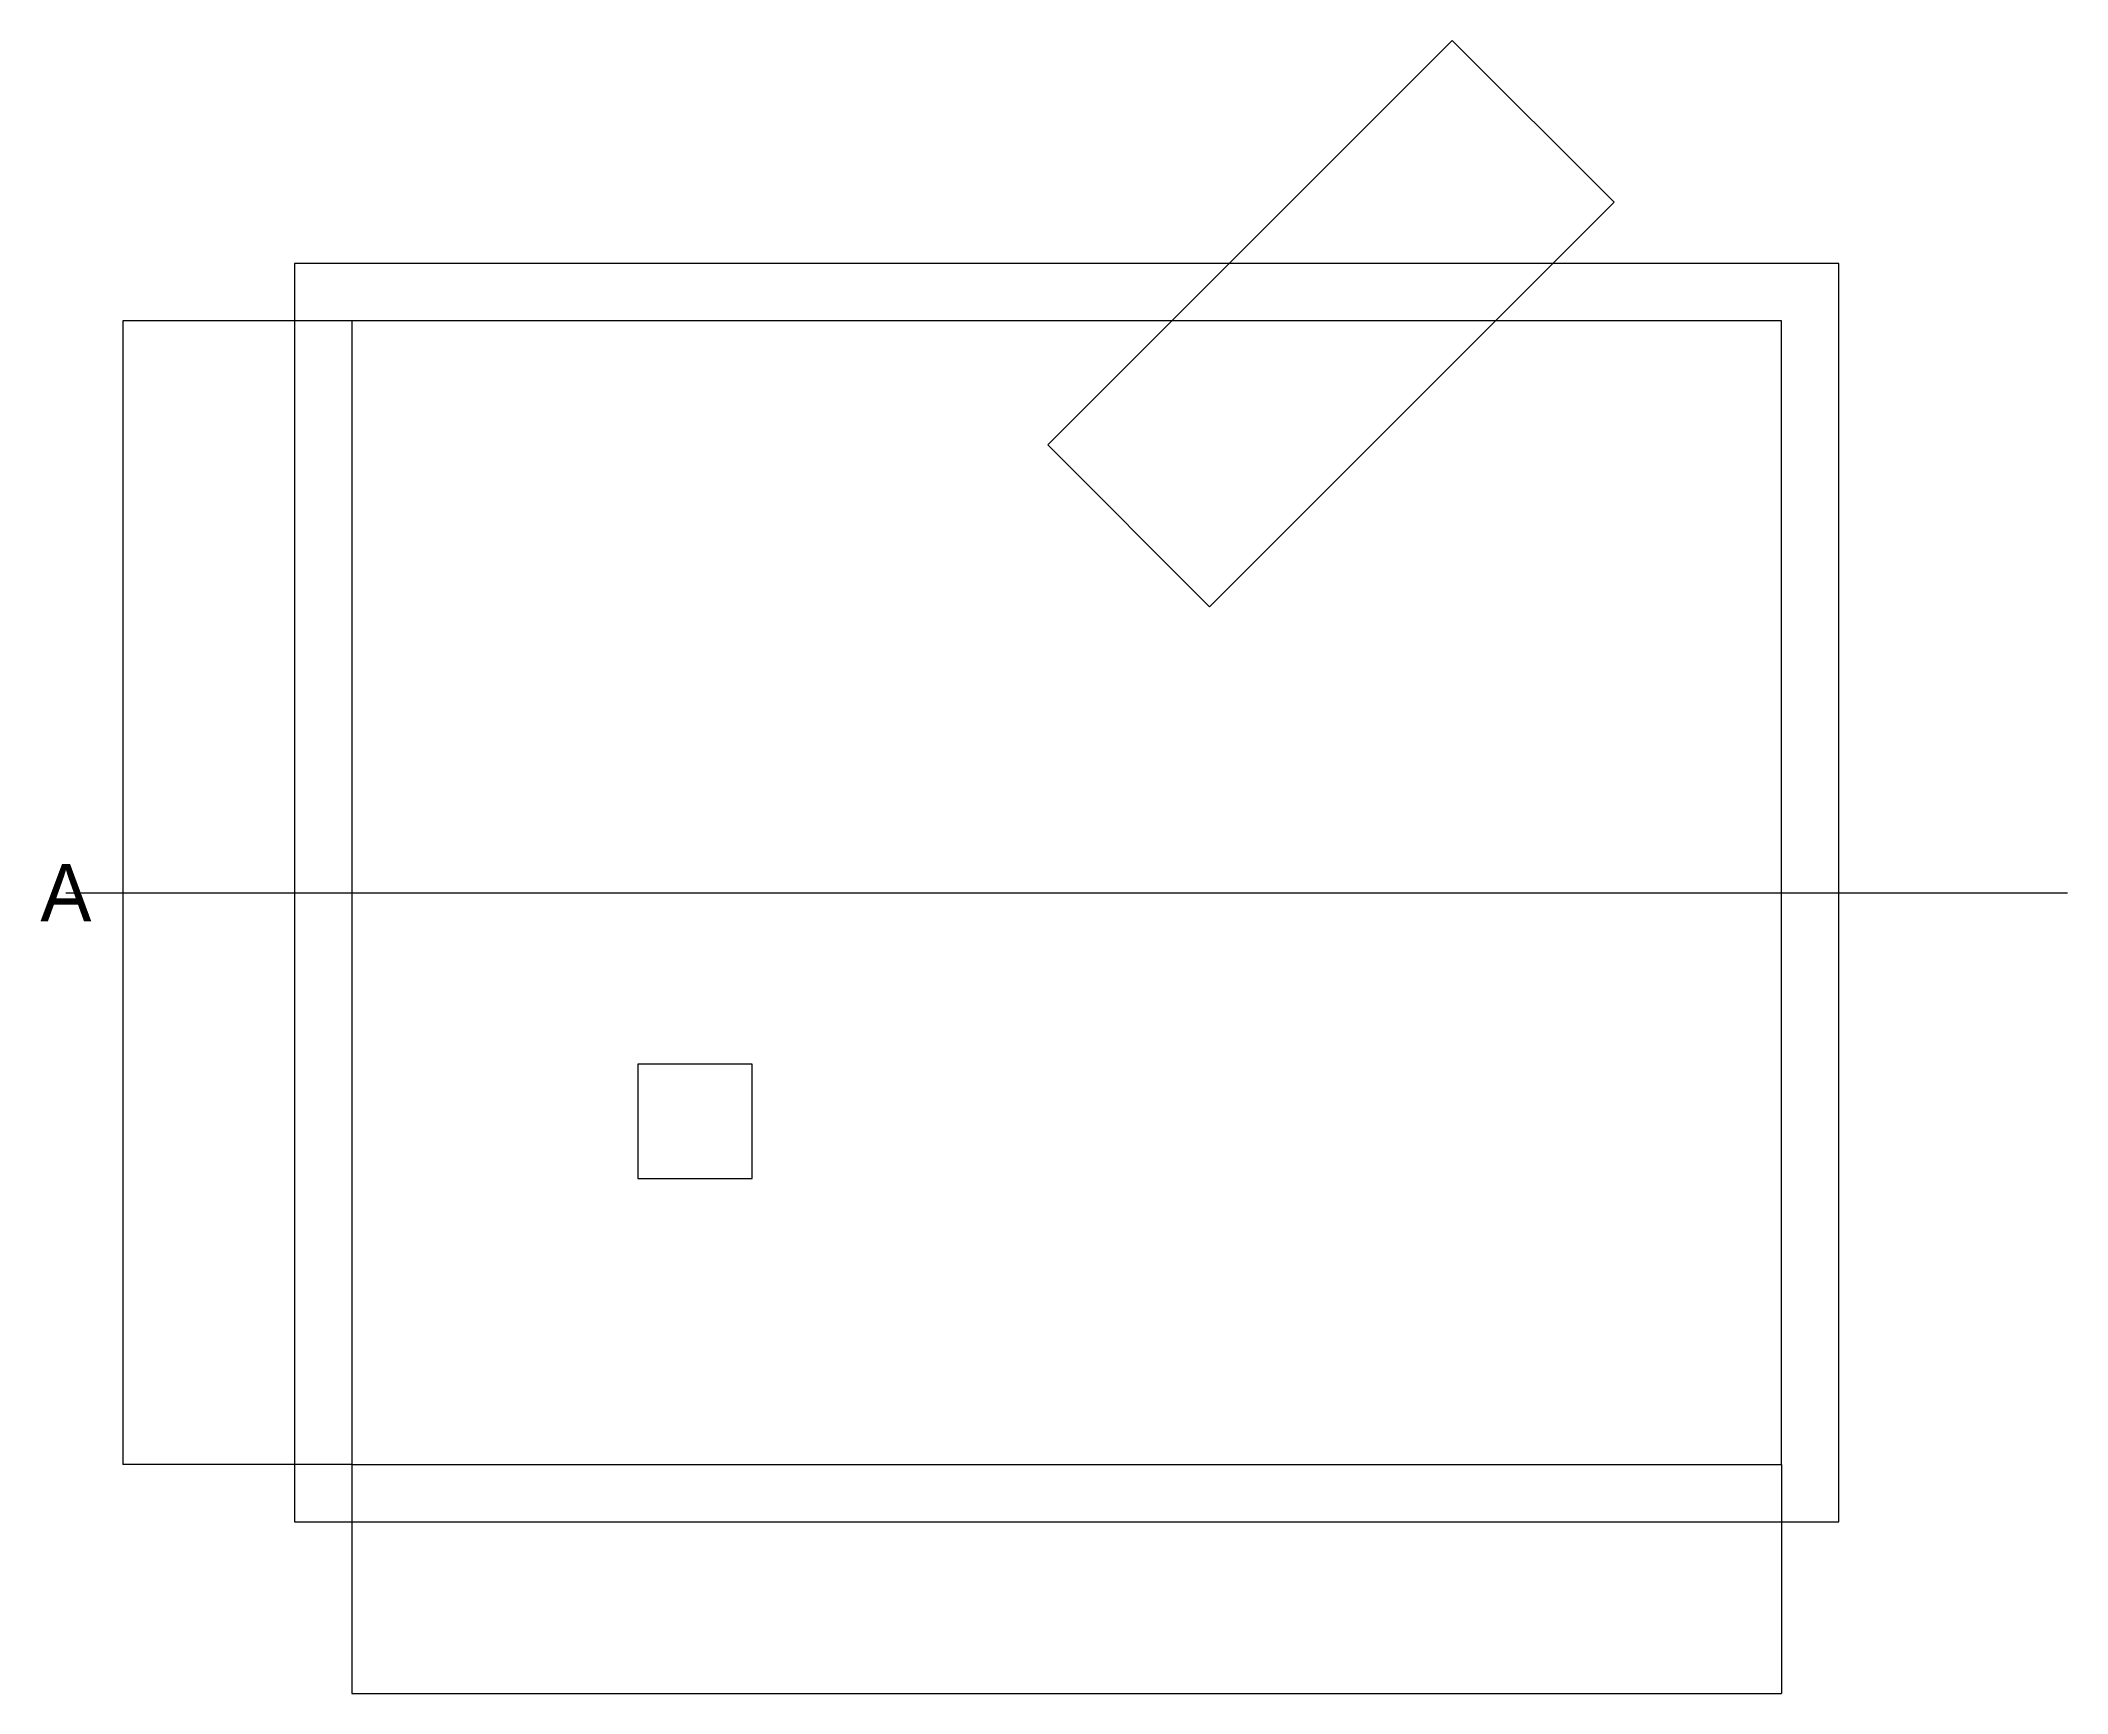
# Model space of a CAD drawing. Header units: millimetres. Extents: x -1089 to 6000, y -800 to 4980.
import ezdxf
from ezdxf.enums import TextEntityAlignment as Align

# ---------------------------------------------------------------- set-up
doc = ezdxf.new("R2010")
doc.units = ezdxf.units.MM
for name, color, linetype in [('A-ANNO', 7, 'Continuous'), ('A-COLS', 7, 'Continuous'), ('A-FURN', 7, 'Continuous'), ('A-GRID', 7, 'Continuous'), ('A-WALL', 7, 'Continuous')]:
    doc.layers.add(name, color=color, linetype=linetype)
doc.styles.add('OpenSansCondensed-Light', font='OpenSansCondensed-Light.ttf')
doc.dimstyles.new('EZDXF', dxfattribs={"dimtxt": 0.25, "dimasz": 0.175, "dimexe": 0.375, "dimexo": 0.125, "dimgap": 0.1, "dimtad": 1, "dimlfac": 100, "dimzin": 12, "dimdsep": 46, "dimtxsty": 'OpenSansCondensed-Light', "dimblk": 'ARCHTICK', "dimcen": 2.5, "dimazin": 3, "dimtfac": 0.5, "dimtmove": 2, "dimatfit": 3})

# ---------------------------------------------------------------- blocks, each defined once
blk = doc.blocks.new('_ARCHTICK')
at = {"color": 0, "linetype": 'BYBLOCK', "const_width": 0.15}
blk.add_lwpolyline([(-0.5, -0.5), (0.5, 0.5)], dxfattribs=at)
blk = doc.blocks.new('FURN_SOFA')
blk.add_lwpolyline([(0, 0), (2000, 0), (2000, 800), (0, 800)], close=True)

msp = doc.modelspace()

# ---------------------------------------------------------------- linework, layer by layer
at = {"layer": 'A-COLS'}
msp.add_lwpolyline([(1000, 1000), (1400, 1000), (1400, 1400), (1000, 1400)], close=True, dxfattribs=at)
at = {"layer": 'A-GRID'}
msp.add_line((-1000, 2000), (6000, 2000), dxfattribs=at)
at = {"layer": 'A-WALL'}
for points in [[(-200, -200), (5200, -200), (5200, 4200), (-200, 4200)], [(0, 0), (5000, 0), (5000, 4000), (0, 4000)]]:
    msp.add_lwpolyline(points, close=True, dxfattribs=at)

# ---------------------------------------------------------------- block references
at = {"layer": 'A-FURN', "rotation": 45}
msp.add_blockref('FURN_SOFA', (3000, 3000), dxfattribs=at)

# ---------------------------------------------------------------- texts
at = {"layer": 'A-GRID'}
msp.add_text('A', height=200, dxfattribs=at).set_placement((-1000, 2000), align=Align.MIDDLE_CENTER)

# ---------------------------------------------------------------- dimensions: what is measured, and where the dimension line sits
at = {"layer": 'A-ANNO'}
msp.add_linear_dim(base=(-800, 0), p1=(0, 0), p2=(0, 4000), angle=90, dimstyle='EZDXF', dxfattribs=at).render()
msp.add_linear_dim(base=(0, -800), p1=(0, 0), p2=(5000, 0), dimstyle='EZDXF', dxfattribs=at).render()

doc.saveas('drawing.dxf')
